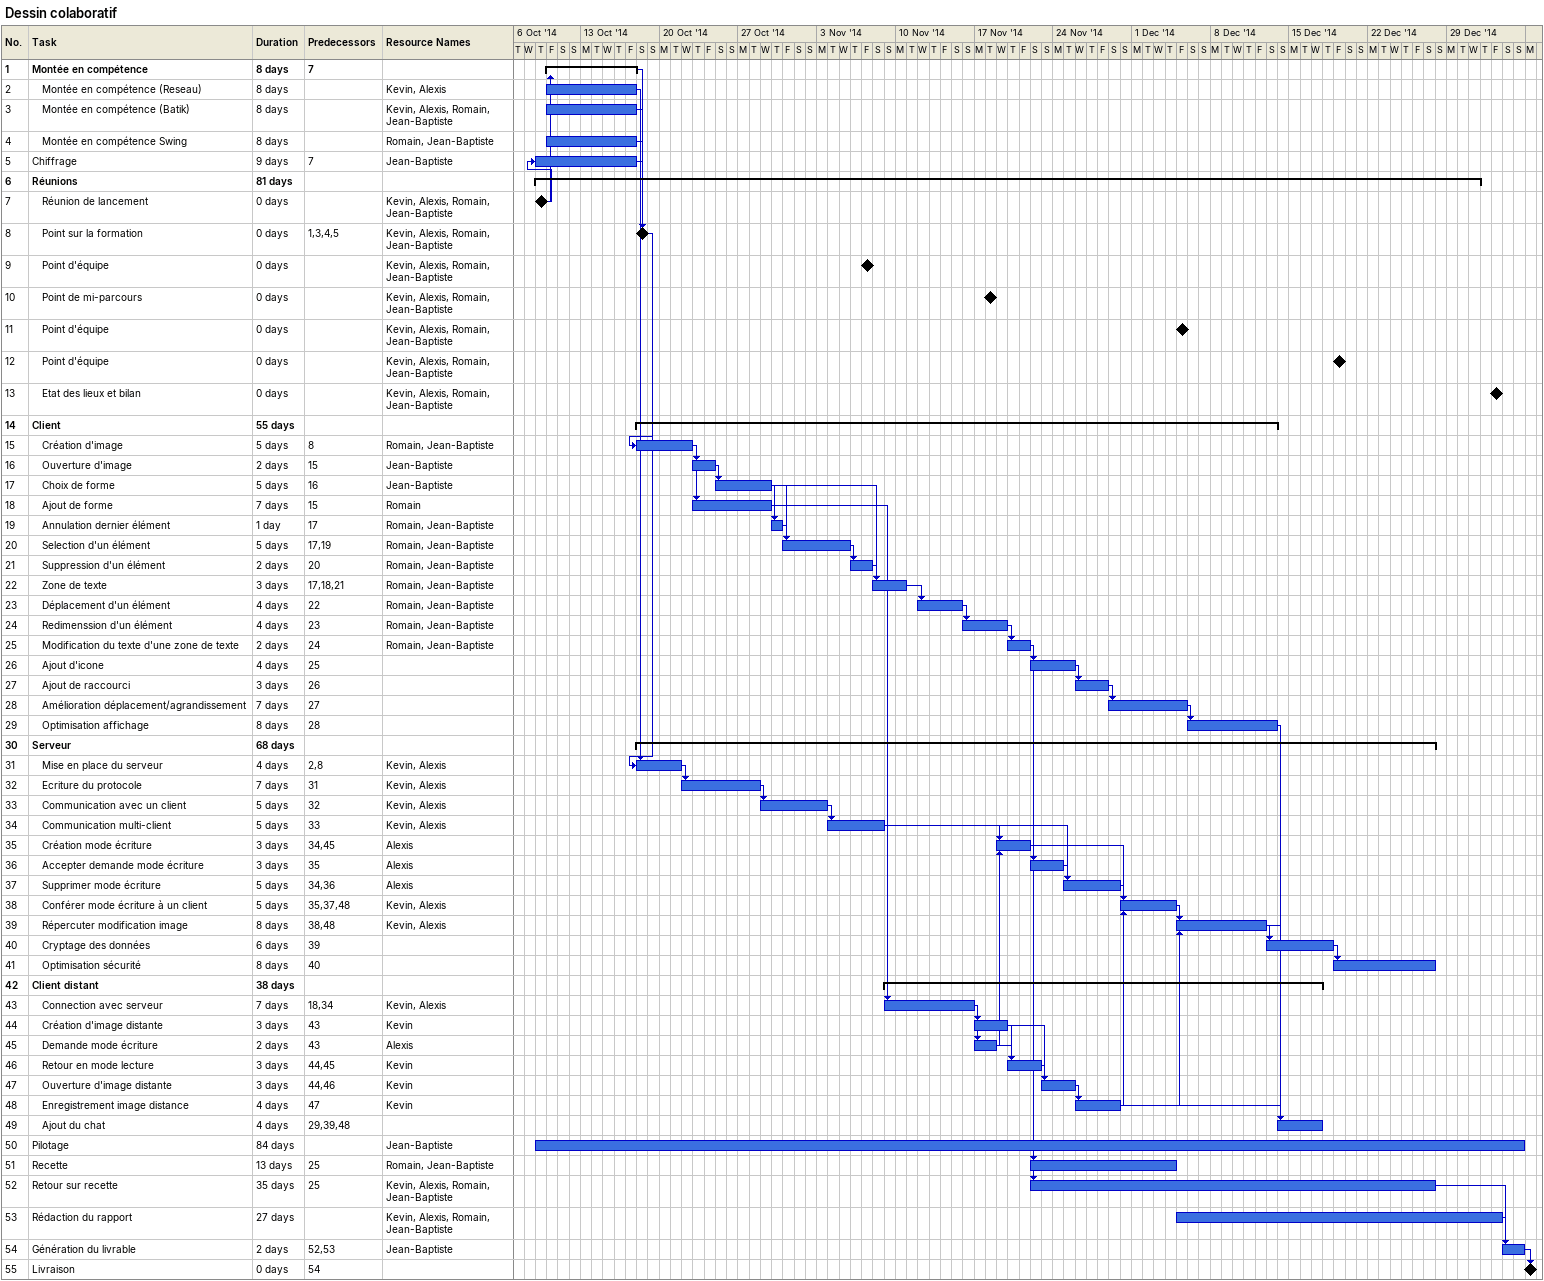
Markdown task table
Dessin colaboratif

| ID | Level | Task | Duration | Start | Finish | Predecessors | Resources |
|---|---|---|---|---|---|---|---|
| 1 | 1 | **Montée en compétence** | 8d | 2014-10-10 | 2014-10-17 | 7 |  |
| 2 | 2 | Montée en compétence (Reseau) | 8d | 2014-10-10 | 2014-10-17 |  | Kevin, Alexis |
| 3 | 2 | Montée en compétence (Batik) | 8d | 2014-10-10 | 2014-10-17 |  | Kevin, Alexis, Romain, Jean-Baptiste |
| 4 | 2 | Montée en compétence Swing | 8d | 2014-10-10 | 2014-10-17 |  | Romain, Jean-Baptiste |
| 5 | 1 | Chiffrage | 9d | 2014-10-09 | 2014-10-17 | 7 | Jean-Baptiste |
| 6 | 1 | **Réunions** | 81d | 2014-10-09 | 2014-12-31 |  |  |
| 7 | 2 | Réunion de lancement | 0d | 2014-10-09 | 2014-10-09 |  | Kevin, Alexis, Romain, Jean-Baptiste |
| 8 | 2 | Point sur la formation | 0d | 2014-10-18 | 2014-10-18 | 1, 3, 4, 5 | Kevin, Alexis, Romain, Jean-Baptiste |
| 9 | 2 | Point d'équipe | 0d | 2014-11-07 | 2014-11-07 |  | Kevin, Alexis, Romain, Jean-Baptiste |
| 10 | 2 | Point de mi-parcours | 0d | 2014-11-18 | 2014-11-18 |  | Kevin, Alexis, Romain, Jean-Baptiste |
| 11 | 2 | Point d'équipe | 0d | 2014-12-05 | 2014-12-05 |  | Kevin, Alexis, Romain, Jean-Baptiste |
| 12 | 2 | Point d'équipe | 0d | 2014-12-19 | 2014-12-19 |  | Kevin, Alexis, Romain, Jean-Baptiste |
| 13 | 2 | Etat des lieux et bilan | 0d | 2015-01-02 | 2015-01-02 |  | Kevin, Alexis, Romain, Jean-Baptiste |
| 14 | 1 | **Client** | 55d | 2014-10-18 | 2014-12-13 |  |  |
| 15 | 2 | Création d'image | 5d | 2014-10-18 | 2014-10-22 | 8 | Romain, Jean-Baptiste |
| 16 | 2 | Ouverture d'image | 2d | 2014-10-23 | 2014-10-24 | 15 | Jean-Baptiste |
| 17 | 2 | Choix de forme | 5d | 2014-10-25 | 2014-10-29 | 16 | Jean-Baptiste |
| 18 | 2 | Ajout de forme | 7d | 2014-10-23 | 2014-10-29 | 15 | Romain |
| 19 | 2 | Annulation dernier élément | 1d | 2014-10-30 | 2014-10-30 | 17 | Romain, Jean-Baptiste |
| 20 | 2 | Selection d'un élément | 5d | 2014-10-31 | 2014-11-05 | 17, 19 | Romain, Jean-Baptiste |
| 21 | 2 | Suppression d'un élément | 2d | 2014-11-06 | 2014-11-07 | 20 | Romain, Jean-Baptiste |
| 22 | 2 | Zone de texte | 3d | 2014-11-08 | 2014-11-10 | 17, 18, 21 | Romain, Jean-Baptiste |
| 23 | 2 | Déplacement d'un élément | 4d | 2014-11-12 | 2014-11-15 | 22 | Romain, Jean-Baptiste |
| 24 | 2 | Redimenssion d'un élément | 4d | 2014-11-16 | 2014-11-19 | 23 | Romain, Jean-Baptiste |
| 25 | 2 | Modification du texte d'une zone de texte | 2d | 2014-11-20 | 2014-11-21 | 24 | Romain, Jean-Baptiste |
| 26 | 2 | Ajout d'icone | 4d | 2014-11-22 | 2014-11-25 | 25 |  |
| 27 | 2 | Ajout de raccourci | 3d | 2014-11-26 | 2014-11-28 | 26 |  |
| 28 | 2 | Amélioration déplacement/agrandissement | 7d | 2014-11-29 | 2014-12-05 | 27 |  |
| 29 | 2 | Optimisation affichage | 8d | 2014-12-06 | 2014-12-13 | 28 |  |
| 30 | 1 | **Serveur** | 68d | 2014-10-18 | 2014-12-27 |  |  |
| 31 | 2 | Mise en place du serveur | 4d | 2014-10-18 | 2014-10-21 | 2, 8 | Kevin, Alexis |
| 32 | 2 | Ecriture du protocole | 7d | 2014-10-22 | 2014-10-28 | 31 | Kevin, Alexis |
| 33 | 2 | Communication avec un client | 5d | 2014-10-29 | 2014-11-03 | 32 | Kevin, Alexis |
| 34 | 2 | Communication multi-client | 5d | 2014-11-04 | 2014-11-08 | 33 | Kevin, Alexis |
| 35 | 2 | Création mode écriture | 3d | 2014-11-19 | 2014-11-21 | 34, 45 | Alexis |
| 36 | 2 | Accepter demande mode écriture | 3d | 2014-11-22 | 2014-11-24 | 35 | Alexis |
| 37 | 2 | Supprimer mode écriture | 5d | 2014-11-25 | 2014-11-29 | 34, 36 | Alexis |
| 38 | 2 | Conférer mode écriture à un client | 5d | 2014-11-30 | 2014-12-04 | 35, 37, 48 | Kevin, Alexis |
| 39 | 2 | Répercuter modification image | 8d | 2014-12-05 | 2014-12-12 | 38, 48 | Kevin, Alexis |
| 40 | 2 | Cryptage des données | 6d | 2014-12-13 | 2014-12-18 | 39 |  |
| 41 | 2 | Optimisation sécurité | 8d | 2014-12-19 | 2014-12-27 | 40 |  |
| 42 | 1 | **Client distant** | 38d | 2014-11-09 | 2014-12-17 |  |  |
| 43 | 2 | Connection avec serveur | 7d | 2014-11-09 | 2014-11-16 | 18, 34 | Kevin, Alexis |
| 44 | 2 | Création d'image distante | 3d | 2014-11-17 | 2014-11-19 | 43 | Kevin |
| 45 | 2 | Demande mode écriture | 2d | 2014-11-17 | 2014-11-18 | 43 | Alexis |
| 46 | 2 | Retour en mode lecture | 3d | 2014-11-20 | 2014-11-22 | 44, 45 | Kevin |
| 47 | 2 | Ouverture d'image distante | 3d | 2014-11-23 | 2014-11-25 | 44, 46 | Kevin |
| 48 | 2 | Enregistrement image distance | 4d | 2014-11-26 | 2014-11-29 | 47 | Kevin |
| 49 | 2 | Ajout du chat | 4d | 2014-12-14 | 2014-12-17 | 29, 39, 48 |  |
| 50 | 1 | Pilotage | 84d | 2014-10-09 | 2015-01-04 |  | Jean-Baptiste |
| 51 | 1 | Recette | 13d | 2014-11-22 | 2014-12-04 | 25 | Romain, Jean-Baptiste |
| 52 | 1 | Retour sur recette | 35d | 2014-11-22 | 2014-12-27 | 25 | Kevin, Alexis, Romain, Jean-Baptiste |
| 53 | 1 | Rédaction du rapport | 27d | 2014-12-05 | 2015-01-02 |  | Kevin, Alexis, Romain, Jean-Baptiste |
| 54 | 1 | Génération du livrable | 2d | 2015-01-03 | 2015-01-04 | 52, 53 | Jean-Baptiste |
| 55 | 1 | Livraison | 0d | 2015-01-05 | 2015-01-05 | 54 |  |
